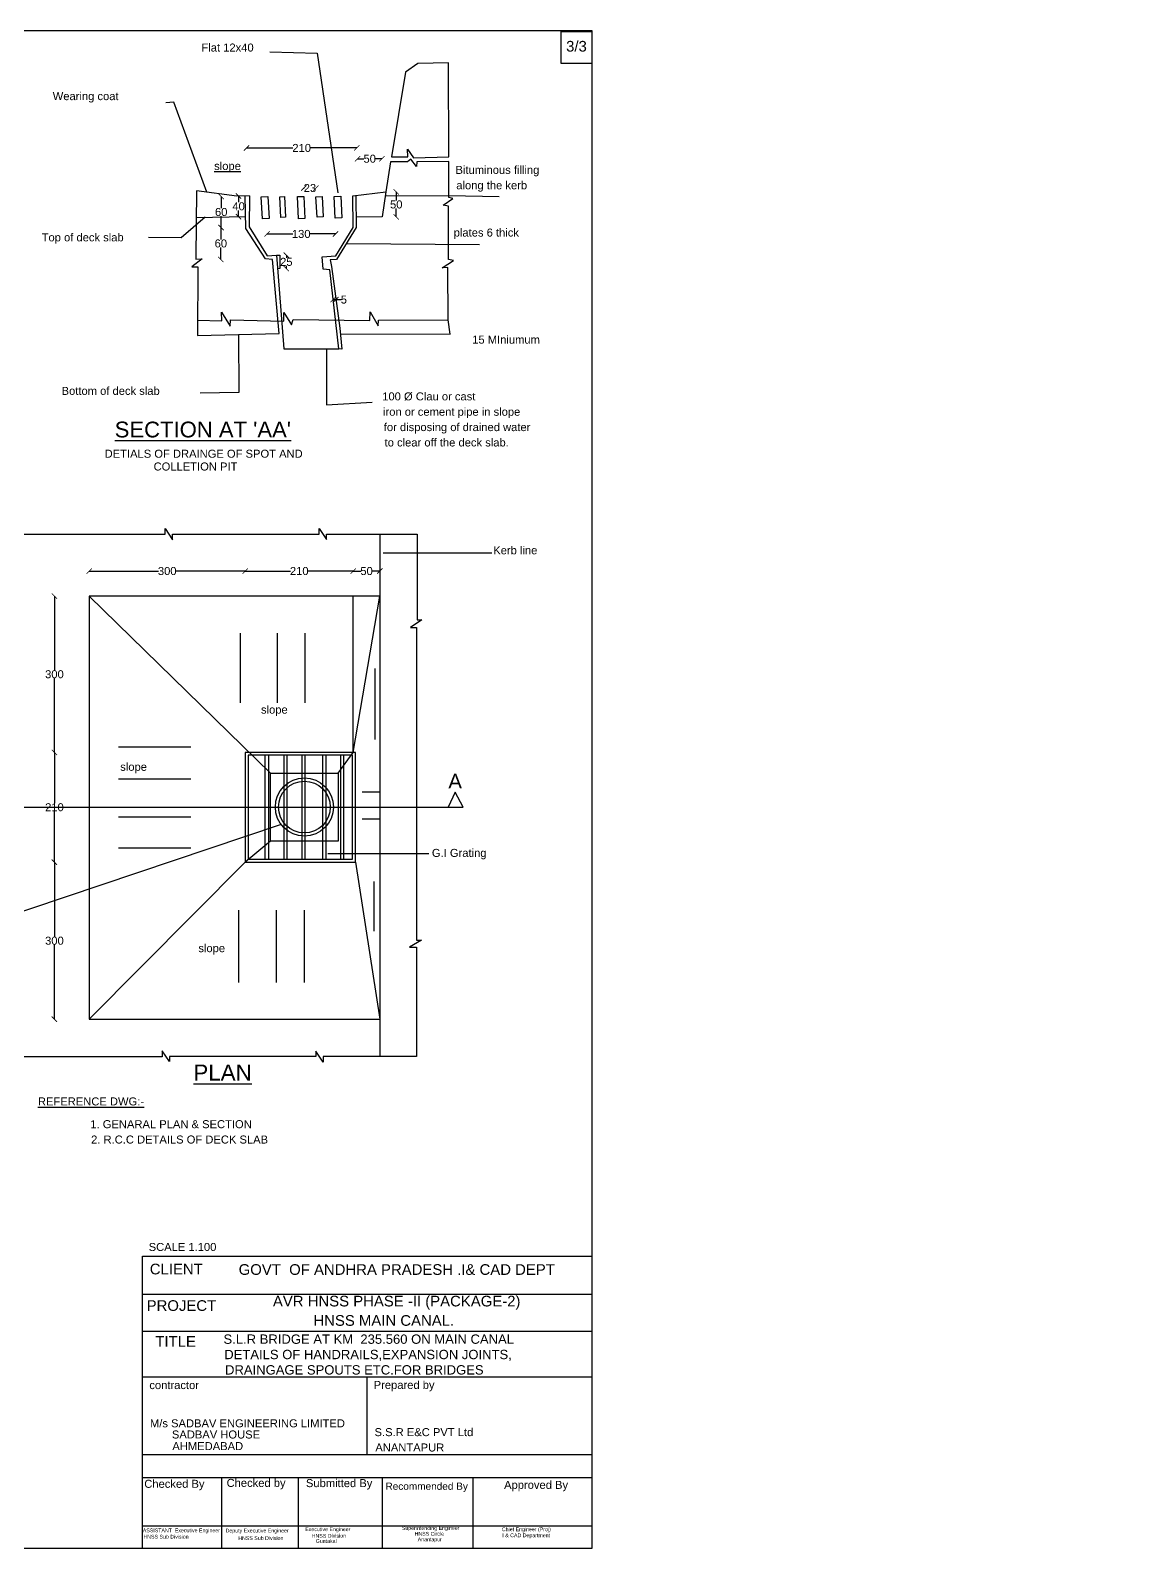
# Model space of a CAD drawing. Header units: inches. Extents: x 58228 to 94243, y -20823 to 7635.
# Drawn here: x 73703 to 94243, y -20823 to 7635 of the extents above; entities that cross this region are included whole.
import ezdxf

# ---------------------------------------------------------------- set-up
doc = ezdxf.new("R2010")
doc.units = ezdxf.units.IN
doc.header["$MEASUREMENT"] = 0
doc.layers.add('DRAWING', color=2, linetype='Continuous')
doc.layers.add('TEXT', color=1, linetype='Continuous')
doc.styles.get("Standard").update_dxf_attribs({"font": 'arial.ttf'})
doc.dimstyles.get("Standard").update_dxf_attribs({"dimtxt": 150, "dimasz": 100, "dimexe": 0.18, "dimexo": 0.0625, "dimgap": 0.09, "dimtad": 0, "dimtih": 1, "dimtoh": 1, "dimdec": 4, "dimzin": 0, "dimdsep": 46, "dimtxsty": 'Standard', "dimblk": 'ARCHTICK', "dimcen": 0.09, "dimse1": 1, "dimse2": 1, "dimadec": 0, "dimazin": 0, "dimtfac": 1, "dimtdec": 4, "dimtofl": 0, "dimtmove": 0, "dimatfit": 3, "dimldrblk": 'ARCHTICK', "dimfxl": 0, "dimtolj": 1, "dimtzin": 0, "dimarcsym": 0})

# ---------------------------------------------------------------- blocks, each defined once
blk = doc.blocks.new('_ArchTick')
at = {"color": 0, "linetype": 'ByBlock', "const_width": 0.15}
blk.add_lwpolyline([(-0.5, -0.5), (0.5, 0.5)], dxfattribs=at)
blk = doc.blocks.new('*D34')
at = {"layer": 'Defpoints', "color": 0, "transparency": 16777216}
for p in [(74155, -7957), (77733, -7957), (74808, -10900)]:
    blk.add_point(p, dxfattribs=at)
at = {"layer": 'DRAWING', "color": 0, "lineweight": -2, "transparency": 16777216}
for p, q in [((74155, -7957), (74155, -9352)), ((74155, -10900), (74155, -9505))]:
    blk.add_line(p, q, dxfattribs=at)
at = {"layer": 'DRAWING', "color": 0, "lineweight": -2, "transparency": 16777216, "xscale": 100, "yscale": 100, "zscale": 100}
for p, rotation in [((74155, -7957), 90), ((74155, -10900), 270)]:
    blk.add_blockref('_ArchTick', p, dxfattribs=dict(at, rotation=rotation))
at = {"layer": 'DRAWING', "color": 0, "transparency": 16777216, "insert": (74155, -9429), "char_height": 150, "attachment_point": 5}
blk.add_mtext('\\A1;300', dxfattribs=at)
blk = doc.blocks.new('*D35')
at = {"layer": 'Defpoints', "color": 0, "transparency": 16777216}
for p in [(74155, -5899), (77733, -5899), (77733, -7957)]:
    blk.add_point(p, dxfattribs=at)
at = {"layer": 'DRAWING', "color": 0, "lineweight": -2, "transparency": 16777216}
for p, q in [((74155, -5899), (74155, -6851)), ((74155, -7957), (74155, -7005))]:
    blk.add_line(p, q, dxfattribs=at)
at = {"layer": 'DRAWING', "color": 0, "lineweight": -2, "transparency": 16777216, "xscale": 100, "yscale": 100, "zscale": 100}
for p, rotation in [((74155, -5899), 90), ((74155, -7957), 270)]:
    blk.add_blockref('_ArchTick', p, dxfattribs=dict(at, rotation=rotation))
at = {"layer": 'DRAWING', "color": 0, "transparency": 16777216, "insert": (74155, -6928), "char_height": 150, "attachment_point": 5}
blk.add_mtext('\\A1;210', dxfattribs=at)
blk = doc.blocks.new('*D36')
at = {"layer": 'Defpoints', "color": 0, "transparency": 16777216}
for p in [(74155, -2971), (77733, -2971), (77733, -5899)]:
    blk.add_point(p, dxfattribs=at)
at = {"layer": 'DRAWING', "color": 0, "lineweight": -2, "transparency": 16777216}
for p, q in [((74155, -2971), (74155, -4358)), ((74155, -5899), (74155, -4511))]:
    blk.add_line(p, q, dxfattribs=at)
at = {"layer": 'DRAWING', "color": 0, "lineweight": -2, "transparency": 16777216, "xscale": 100, "yscale": 100, "zscale": 100}
for p, rotation in [((74155, -2971), 90), ((74155, -5899), 270)]:
    blk.add_blockref('_ArchTick', p, dxfattribs=dict(at, rotation=rotation))
at = {"layer": 'DRAWING', "color": 0, "transparency": 16777216, "insert": (74155, -4435), "char_height": 150, "attachment_point": 5}
blk.add_mtext('\\A1;300', dxfattribs=at)
blk = doc.blocks.new('*D37')
at = {"layer": 'Defpoints', "color": 0, "transparency": 16777216}
for p in [(77733, -2500), (74808, -2971), (77733, -5899)]:
    blk.add_point(p, dxfattribs=at)
at = {"layer": 'DRAWING', "color": 0, "lineweight": -2, "transparency": 16777216}
for p, q in [((74808, -2500), (76105, -2500)), ((77733, -2500), (76436, -2500))]:
    blk.add_line(p, q, dxfattribs=at)
at = {"layer": 'DRAWING', "color": 0, "lineweight": -2, "transparency": 16777216, "xscale": 100, "yscale": 100, "zscale": 100, "rotation": 180}
blk.add_blockref('_ArchTick', (74808, -2500), dxfattribs=at)
at = {"layer": 'DRAWING', "color": 0, "lineweight": -2, "transparency": 16777216, "xscale": 100, "yscale": 100, "zscale": 100}
blk.add_blockref('_ArchTick', (77733, -2500), dxfattribs=at)
at = {"layer": 'DRAWING', "color": 0, "transparency": 16777216, "insert": (76270, -2500), "char_height": 150, "attachment_point": 5}
blk.add_mtext('\\A1;300', dxfattribs=at)
blk = doc.blocks.new('*D38')
at = {"layer": 'Defpoints', "color": 0, "transparency": 16777216}
for p in [(79759, -2500), (77733, -5899), (79759, -5899)]:
    blk.add_point(p, dxfattribs=at)
at = {"layer": 'DRAWING', "color": 0, "lineweight": -2, "transparency": 16777216}
for p, q in [((77733, -2500), (78579, -2500)), ((79759, -2500), (78913, -2500))]:
    blk.add_line(p, q, dxfattribs=at)
at = {"layer": 'DRAWING', "color": 0, "lineweight": -2, "transparency": 16777216, "xscale": 100, "yscale": 100, "zscale": 100, "rotation": 180}
blk.add_blockref('_ArchTick', (77733, -2500), dxfattribs=at)
at = {"layer": 'DRAWING', "color": 0, "lineweight": -2, "transparency": 16777216, "xscale": 100, "yscale": 100, "zscale": 100}
blk.add_blockref('_ArchTick', (79759, -2500), dxfattribs=at)
at = {"layer": 'DRAWING', "color": 0, "transparency": 16777216, "insert": (78746, -2500), "char_height": 150, "attachment_point": 5}
blk.add_mtext('\\A1;210', dxfattribs=at)
blk = doc.blocks.new('*D39')
at = {"layer": 'Defpoints', "color": 0, "transparency": 16777216}
for p in [(80256, -2500), (79759, -2971), (80256, -2971)]:
    blk.add_point(p, dxfattribs=at)
at = {"layer": 'DRAWING', "color": 0, "lineweight": -2, "transparency": 16777216}
for p, q in [((79759, -2500), (79900, -2500)), ((80256, -2500), (80115, -2500))]:
    blk.add_line(p, q, dxfattribs=at)
at = {"layer": 'DRAWING', "color": 0, "lineweight": -2, "transparency": 16777216, "xscale": 100, "yscale": 100, "zscale": 100, "rotation": 180}
blk.add_blockref('_ArchTick', (79759, -2500), dxfattribs=at)
at = {"layer": 'DRAWING', "color": 0, "lineweight": -2, "transparency": 16777216, "xscale": 100, "yscale": 100, "zscale": 100}
blk.add_blockref('_ArchTick', (80256, -2500), dxfattribs=at)
at = {"layer": 'DRAWING', "color": 0, "transparency": 16777216, "insert": (80008, -2500), "char_height": 150, "attachment_point": 5}
blk.add_mtext('\\A1;50', dxfattribs=at)
blk = doc.blocks.new('*D40')
at = {"layer": 'Defpoints', "color": 0, "transparency": 16777216}
for p in [(77275, 3939), (77296, 3939), (77296, 3342)]:
    blk.add_point(p, dxfattribs=at)
at = {"layer": 'DRAWING', "color": 0, "lineweight": -2, "transparency": 16777216}
for p, q in [((77275, 3939), (77275, 3717)), ((77275, 3342), (77275, 3564))]:
    blk.add_line(p, q, dxfattribs=at)
at = {"layer": 'DRAWING', "color": 0, "lineweight": -2, "transparency": 16777216, "xscale": 100, "yscale": 100, "zscale": 100}
for p, rotation in [((77275, 3939), 90), ((77275, 3342), 270)]:
    blk.add_blockref('_ArchTick', p, dxfattribs=dict(at, rotation=rotation))
at = {"layer": 'DRAWING', "color": 0, "transparency": 16777216, "insert": (77275, 3640), "char_height": 150, "attachment_point": 5}
blk.add_mtext('\\A1;60', dxfattribs=at)
blk = doc.blocks.new('*D41')
at = {"layer": 'Defpoints', "color": 0, "transparency": 16777216}
for p in [(77275, 4519), (77282, 4519), (77275, 3939)]:
    blk.add_point(p, dxfattribs=at)
at = {"layer": 'DRAWING', "color": 0, "lineweight": -2, "transparency": 16777216}
for p, q in [((77282, 4519), (77282, 4305)), ((77282, 3939), (77282, 4152))]:
    blk.add_line(p, q, dxfattribs=at)
at = {"layer": 'DRAWING', "color": 0, "lineweight": -2, "transparency": 16777216, "xscale": 100, "yscale": 100, "zscale": 100}
for p, rotation in [((77282, 4519), 90), ((77282, 3939), 270)]:
    blk.add_blockref('_ArchTick', p, dxfattribs=dict(at, rotation=rotation))
at = {"layer": 'DRAWING', "color": 0, "transparency": 16777216, "insert": (77282, 4229), "char_height": 150, "attachment_point": 5}
blk.add_mtext('\\A1;60', dxfattribs=at)
blk = doc.blocks.new('*D42')
at = {"layer": 'Defpoints', "color": 0, "transparency": 16777216}
for p in [(77608, 4529), (77608, 4529), (77615, 4142)]:
    blk.add_point(p, dxfattribs=at)
at = {"layer": 'DRAWING', "color": 0, "lineweight": -2, "transparency": 16777216}
for p, q in [((77608, 4529), (77608, 4412)), ((77608, 4142), (77608, 4259))]:
    blk.add_line(p, q, dxfattribs=at)
at = {"layer": 'DRAWING', "color": 0, "lineweight": -2, "transparency": 16777216, "xscale": 100, "yscale": 100, "zscale": 100}
for p, rotation in [((77608, 4529), 90), ((77608, 4142), 270)]:
    blk.add_blockref('_ArchTick', p, dxfattribs=dict(at, rotation=rotation))
at = {"layer": 'DRAWING', "color": 0, "transparency": 16777216, "insert": (77608, 4336), "char_height": 150, "attachment_point": 5}
blk.add_mtext('\\A1;40', dxfattribs=at)
blk = doc.blocks.new('*D43')
at = {"layer": 'Defpoints', "color": 0, "transparency": 16777216}
for p in [(78141, 3814), (79425, 3818), (79425, 3814)]:
    blk.add_point(p, dxfattribs=at)
at = {"layer": 'DRAWING', "color": 0, "lineweight": -2, "transparency": 16777216}
for p, q in [((78141, 3818), (78625, 3818)), ((79425, 3818), (78941, 3818))]:
    blk.add_line(p, q, dxfattribs=at)
at = {"layer": 'DRAWING', "color": 0, "lineweight": -2, "transparency": 16777216, "xscale": 100, "yscale": 100, "zscale": 100, "rotation": 180}
blk.add_blockref('_ArchTick', (78141, 3818), dxfattribs=at)
at = {"layer": 'DRAWING', "color": 0, "lineweight": -2, "transparency": 16777216, "xscale": 100, "yscale": 100, "zscale": 100}
blk.add_blockref('_ArchTick', (79425, 3818), dxfattribs=at)
at = {"layer": 'DRAWING', "color": 0, "transparency": 16777216, "insert": (78783, 3818), "char_height": 150, "attachment_point": 5}
blk.add_mtext('\\A1;130', dxfattribs=at)
blk = doc.blocks.new('*D44')
at = {"layer": 'Defpoints', "color": 0, "transparency": 16777216}
for p in [(78382, 3420), (78382, 3169), (78504, 3169)]:
    blk.add_point(p, dxfattribs=at)
at = {"layer": 'DRAWING', "color": 0, "lineweight": -2, "transparency": 16777216}
for p, q in [((78504, 3420), (78504, 3371)), ((78504, 3169), (78504, 3218))]:
    blk.add_line(p, q, dxfattribs=at)
at = {"layer": 'DRAWING', "color": 0, "lineweight": -2, "transparency": 16777216, "xscale": 100, "yscale": 100, "zscale": 100}
for p, rotation in [((78504, 3420), 90), ((78504, 3169), 270)]:
    blk.add_blockref('_ArchTick', p, dxfattribs=dict(at, rotation=rotation))
at = {"layer": 'DRAWING', "color": 0, "transparency": 16777216, "insert": (78504, 3295), "char_height": 150, "attachment_point": 5}
blk.add_mtext('\\A1;25', dxfattribs=at)
blk = doc.blocks.new('*D45')
at = {"layer": 'Defpoints', "color": 0, "transparency": 16777216}
for p in [(79381, 2606), (79433, 2613), (79433, 2588)]:
    blk.add_point(p, dxfattribs=at)
at = {"layer": 'DRAWING', "color": 0, "lineweight": -2, "transparency": 16777216}
for p, q in [((79381, 2588), (79433, 2588)), ((79433, 2588), (79533, 2588))]:
    blk.add_line(p, q, dxfattribs=at)
at = {"layer": 'DRAWING', "color": 0, "lineweight": -2, "transparency": 16777216, "xscale": 100, "yscale": 100, "zscale": 100, "rotation": 180}
blk.add_blockref('_ArchTick', (79381, 2588), dxfattribs=at)
at = {"layer": 'DRAWING', "color": 0, "lineweight": -2, "transparency": 16777216, "xscale": 100, "yscale": 100, "zscale": 100}
blk.add_blockref('_ArchTick', (79433, 2588), dxfattribs=at)
at = {"layer": 'DRAWING', "color": 0, "transparency": 16777216, "insert": (79583, 2588), "char_height": 150, "attachment_point": 5}
blk.add_mtext('\\A1;5', dxfattribs=at)
blk = doc.blocks.new('*D46')
at = {"layer": 'Defpoints', "color": 0, "transparency": 16777216}
for p in [(80372, 4605), (80565, 4605), (80302, 4137)]:
    blk.add_point(p, dxfattribs=at)
at = {"layer": 'DRAWING', "color": 0, "lineweight": -2, "transparency": 16777216}
for p, q in [((80565, 4605), (80565, 4448)), ((80565, 4137), (80565, 4294))]:
    blk.add_line(p, q, dxfattribs=at)
at = {"layer": 'DRAWING', "color": 0, "lineweight": -2, "transparency": 16777216, "xscale": 100, "yscale": 100, "zscale": 100}
for p, rotation in [((80565, 4605), 90), ((80565, 4137), 270)]:
    blk.add_blockref('_ArchTick', p, dxfattribs=dict(at, rotation=rotation))
at = {"layer": 'DRAWING', "color": 0, "transparency": 16777216, "insert": (80565, 4371), "char_height": 150, "attachment_point": 5}
blk.add_mtext('\\A1;50', dxfattribs=at)
blk = doc.blocks.new('*D47')
at = {"layer": 'Defpoints', "color": 0, "transparency": 16777216}
for p in [(79060, 4679), (78831, 4524), (79060, 4524)]:
    blk.add_point(p, dxfattribs=at)
at = {"layer": 'DRAWING', "color": 0, "lineweight": -2, "transparency": 16777216}
for p, q in [((78831, 4679), (78837, 4679)), ((79060, 4679), (79055, 4679))]:
    blk.add_line(p, q, dxfattribs=at)
at = {"layer": 'DRAWING', "color": 0, "lineweight": -2, "transparency": 16777216, "xscale": 100, "yscale": 100, "zscale": 100, "rotation": 180}
blk.add_blockref('_ArchTick', (78831, 4679), dxfattribs=at)
at = {"layer": 'DRAWING', "color": 0, "lineweight": -2, "transparency": 16777216, "xscale": 100, "yscale": 100, "zscale": 100}
blk.add_blockref('_ArchTick', (79060, 4679), dxfattribs=at)
at = {"layer": 'DRAWING', "color": 0, "transparency": 16777216, "insert": (78946, 4679), "char_height": 150, "attachment_point": 5}
blk.add_mtext('\\A1;23', dxfattribs=at)
blk = doc.blocks.new('*D48')
at = {"layer": 'Defpoints', "color": 0, "transparency": 16777216}
for p in [(77758, 5435), (79824, 5435), (79824, 5430)]:
    blk.add_point(p, dxfattribs=at)
at = {"layer": 'DRAWING', "color": 0, "lineweight": -2, "transparency": 16777216}
for p, q in [((77758, 5430), (78624, 5430)), ((79824, 5430), (78958, 5430))]:
    blk.add_line(p, q, dxfattribs=at)
at = {"layer": 'DRAWING', "color": 0, "lineweight": -2, "transparency": 16777216, "xscale": 100, "yscale": 100, "zscale": 100, "rotation": 180}
blk.add_blockref('_ArchTick', (77758, 5430), dxfattribs=at)
at = {"layer": 'DRAWING', "color": 0, "lineweight": -2, "transparency": 16777216, "xscale": 100, "yscale": 100, "zscale": 100}
blk.add_blockref('_ArchTick', (79824, 5430), dxfattribs=at)
at = {"layer": 'DRAWING', "color": 0, "transparency": 16777216, "insert": (78791, 5430), "char_height": 150, "attachment_point": 5}
blk.add_mtext('\\A1;210', dxfattribs=at)
blk = doc.blocks.new('*D49')
at = {"layer": 'Defpoints', "color": 0, "transparency": 16777216}
for p in [(79839, 5223), (80296, 5228), (80296, 5223)]:
    blk.add_point(p, dxfattribs=at)
at = {"layer": 'DRAWING', "color": 0, "lineweight": -2, "transparency": 16777216}
for p, q in [((79839, 5228), (79960, 5228)), ((80296, 5228), (80175, 5228))]:
    blk.add_line(p, q, dxfattribs=at)
at = {"layer": 'DRAWING', "color": 0, "lineweight": -2, "transparency": 16777216, "xscale": 100, "yscale": 100, "zscale": 100, "rotation": 180}
blk.add_blockref('_ArchTick', (79839, 5228), dxfattribs=at)
at = {"layer": 'DRAWING', "color": 0, "lineweight": -2, "transparency": 16777216, "xscale": 100, "yscale": 100, "zscale": 100}
blk.add_blockref('_ArchTick', (80296, 5228), dxfattribs=at)
at = {"layer": 'DRAWING', "color": 0, "transparency": 16777216, "insert": (80067, 5228), "char_height": 150, "attachment_point": 5}
blk.add_mtext('\\A1;50', dxfattribs=at)

msp = doc.modelspace()

# ---------------------------------------------------------------- linework, layer by layer
at = {"layer": 'DRAWING', "color": 0}
for points in [[(58227.72185, 7634.59362), (84235.53717, 7634.59362), (84235.53717, -20823.14614), (58227.72185, -20823.14614)], [(83656.86013, 7612.41331), (84231.14494, 7612.41331), (84231.14494, 7012.00128), (83656.86013, 7012.00128)], [(78180.52962, 4110.33986), (78054.10318, 4103.88162), (78033.01931, 4516.61889), (78159.44575, 4523.07713)], [(78487.73737, 4134.47818), (78399.23876, 4129.9574), (78379.66088, 4513.2134), (78468.15949, 4517.73417)], [(78852.31157, 4110.87575), (78734.31349, 4104.84805), (78713.22962, 4517.58532), (78831.2277, 4523.61302)], [(79197.23201, 4141.16312), (79079.23393, 4135.13541), (79059.87119, 4514.17983), (79177.86927, 4520.20753)], [(79544.73414, 4120.91125), (79418.3077, 4114.453), (79397.65411, 4518.76703), (79524.08055, 4525.22528)], [(79802.49004, -5898.50953), (77732.59992, -5898.50953), (77732.59992, -7957.17297), (79802.49004, -7957.17297)], [(79747.5068, -5953.49278), (77787.58317, -5953.49278), (77787.58317, -7902.18973), (79747.5068, -7902.18973)], [(78208.49194, -6287.15327), (79475.36999, -6287.15327), (79475.36999, -7559.99674), (78208.49194, -7559.99674)], [(84235.53717, -20823.14614), (75804.6745, -20823.14614), (75804.6745, -15343.09577), (84235.53717, -15343.09577)]]:
    msp.add_lwpolyline(points, close=True, dxfattribs=at)
for points in [[(78191.63502, 7229.77733), (79078.82454, 7206.39929), (79470.06771, 4590.02768)], [(80474.82185, 5261.83239), (80782.5648, 5261.26023), (80775.19759, 5405.48065), (80888.22609, 5247.3103), (81551.25838, 5263.39406), (81547.48785, 7025.56607), (80969.03319, 7012.67166), (80735.65455, 6850.85671), (80474.82185, 5261.83239)], [(77014.65731, 4600.2928), (76392.30264, 6286.22441), (76246.71142, 6278.78716)], [(76839.78463, 2201.60369), (77292.69233, 2190.63057), (77290.90953, 2352.184), (77453.05359, 2091.05933), (77455.61795, 2209.72965), (78456.75533, 2181.73), (78459.29469, 2344.81206), (78598.86457, 2112.94491), (78628.84249, 2217.67949), (80068.8462, 2193.51361), (80076.80685, 2356.87261), (80226.03009, 2095.62402), (80231.4753, 2201.8212), (81538.2631, 2208.82676), (81534.62422, 3189.85182), (81423.55587, 3184.17811), (81637.12333, 3321.35813), (81541.83378, 3342.17264), (81544.76773, 4336.38845), (81445.26297, 4355.91695), (81628.12991, 4484.52942), (81549.69832, 4499.45484), (81548.49637, 5178.71662), (80952.2975, 5167.34615), (80942.38784, 5080.95687), (80837.35622, 5221.11553), (80775.62428, 5167.86368), (80455.73209, 5168.22202), (80372.08522, 4605.09652), (80302.49767, 4136.62079), (79813.27456, 4132.26332)], [(77815.79128, 4533.04373), (77577.22911, 4528.81166), (76818.16034, 4625.25998), (76808.32787, 3383.09823), (76808.04209, 3346.9956), (76924.32448, 3352.0827), (76731.17625, 3205.00665), (76842.22754, 3201.88402), (76839.08221, 1913.99167), (78371.95369, 1951.8125), (78247.0382, 3339.84182), (78112.9847, 3353.78407), (77741.09798, 3920.37971), (77730.25631, 4531.52635)], [(77815.79128, 4533.04373), (77806.43751, 3954.44322), (78146.97761, 3410.89404), (78321.44773, 3419.80651), (78453.79975, 1666.13387), (79488.35103, 1666.97201), (79319.73397, 3147.85119), (79196.93304, 3155.55883), (79178.02525, 3388.76983), (79428.82257, 3408.57171), (79755.68235, 3937.48649), (79753.13658, 4535.03173), (80372.08522, 4605.09652)], [(79809.63017, 4541.42679), (79814.98244, 3940.51572), (79443.57361, 3337.84852), (79324.42063, 3335.77242), (79353.3495, 3208.06857), (79507.82608, 2053.33652)], [(80361.57821, 4534.36145), (81549.63283, 4536.46371), (82495.40777, 4523.26769)], [(76978.67261, 4130.91404), (76532.58447, 3748.30856), (75920.60142, 3749.66182)], [(76814.22419, 4127.99675), (77737.12444, 4144.3689)], [(78321.44773, 3419.80651), (78381.50874, 3419.80651), (78381.50874, 3169.27117), (78340.58904, 3166.1829)], [(79629.27803, 3639.18212), (82125.2915, 3617.86476)], [(79507.82608, 2053.33652), (79544.77289, 1661.78302), (79488.35103, 1666.97201)], [(79517.89698, 1946.60752), (81577.46819, 1942.85625), (81538.2631, 2208.82676)], [(77605.51795, 1932.90208), (77610.52067, 843.93682), (76885.99904, 837.53447)], [(79259.34434, 1666.78648), (79257.13783, 617.03007), (80112.21334, 665.81133)], [(73555.06251, -1806.76956), (76229.36609, -1806.76956), (76229.36609, -1699.55794), (76366.96716, -1912.17784), (76366.96716, -1807.70077), (79116.86479, -1807.70077), (79116.86479, -1704.95909), (79254.46586, -1910.24714), (79254.46586, -1809.43605), (80956.5064, -1809.43605), (80956.5064, -3415.32576), (81046.80338, -3415.32576), (80832.5384, -3555.62207), (80944.01413, -3555.62207), (80944.01413, -9416.33603), (81036.37564, -9416.33603), (80811.3398, -9550.86723), (80944.01413, -9550.86723), (80944.01413, -11601.59893), (79192.29442, -11601.59893), (79192.29442, -11707.38089), (79059.58436, -11499.7648), (79059.58436, -11597.08481), (76313.75516, -11597.08481), (76313.75516, -11693.02582), (76174.20181, -11494.14705), (76174.20181, -11606.91333), (73532.26031, -11606.91333)], [(80256.48929, -1809.43605), (80256.48929, -11601.59893)], [(80316.52737, -2155.88616), (82360.05889, -2155.88616)], [(80256.48929, -2970.89256), (74807.54632, -2970.89256), (74807.54632, -10899.88837), (80256.48929, -10899.88837)], [(78208.49194, -6287.15327), (74807.54632, -2970.89256)], [(79475.36999, -6287.15327), (79758.90967, -5898.50953), (80256.48929, -2970.89256)], [(79758.90967, -5898.50953), (79758.90967, -2970.89256)], [(77643.24996, -4967.70716), (77643.24996, -3667.01141)], [(78337.39754, -4967.70716), (78337.39754, -3667.01141)], [(78859.2564, -4967.70716), (78859.2564, -3667.01141)], [(80167.16447, -5657.62003), (80167.16447, -4328.26881)], [(75356.14157, -5794.33225), (76712.71773, -5794.33225)], [(78098.08608, -5953.49278), (78098.08608, -7902.18973)], [(78166.65761, -5953.49278), (78166.65761, -7902.18973)], [(78459.53478, -5953.49278), (78459.53478, -7902.18973)], [(78513.6893, -5953.49278), (78513.6893, -7902.18973)], [(78794.40938, -5953.49278), (78794.40938, -7902.18973)], [(78850.18127, -5953.49278), (78850.18127, -7902.18973)], [(79183.9508, -5953.49278), (79183.9508, -7902.18973)], [(79243.63146, -5953.49278), (79243.63146, -7902.18973)], [(79521.03581, -5953.49278), (79521.03581, -7902.18973)], [(79572.98019, -5953.49278), (79572.98019, -7902.18973)], [(75356.14157, -6396.67942), (76712.71773, -6396.67942)], [(72689.37279, -6922.96702), (81821.49902, -6922.96702), (81667.23427, -6641.74934), (81535.72961, -6922.96702)], [(80256.48929, -6645.15746), (79927.04472, -6645.15746)], [(75356.14157, -7106.69065), (76712.71773, -7106.69065)], [(78407.04569, -7250.63606), (73010.5251, -9064.94951), (72326.69168, -9064.94951)], [(80256.48929, -7148.76555), (79928.16621, -7148.76555)], [(78208.49194, -7559.99674), (77732.59992, -7957.17297), (74807.54632, -10899.88837)], [(75356.14157, -7684.75085), (76712.71773, -7684.75085)], [(79281.48342, -7793.85774), (81174.26952, -7793.85774)], [(79802.49004, -7957.17297), (80256.48929, -10899.88837)], [(80142.94162, -8315.87806), (80142.94162, -9246.94575)], [(77607.60046, -8853.51285), (77607.60046, -10209.08479)], [(78311.58195, -8853.51285), (78311.58195, -10209.08479)], [(78839.56794, -8853.51285), (78839.56794, -10209.08479)], [(75804.6745, -16052.83682), (84235.53717, -16052.83682)], [(75804.6745, -16747.09626), (84235.53717, -16747.09626)], [(75804.6745, -17600.14936), (84235.53717, -17600.14936)], [(80020.10584, -19059.27158), (80020.10584, -17600.14936)], [(75804.6745, -19059.27158), (84235.53717, -19059.27158)], [(75804.6745, -19487.6557), (84235.53717, -19487.6557)], [(77291.82684, -20823.14614), (77291.82684, -19487.6557)], [(78729.05696, -20823.14614), (78729.05696, -19487.6557)], [(80305.37394, -20823.14614), (80305.37394, -19487.6557)], [(82007.5315, -20823.14614), (82007.5315, -19487.6557)], [(75804.6745, -20396.47), (84235.53717, -20396.47)]]:
    msp.add_lwpolyline(points, dxfattribs=at)
for radius in [545.04811, 485.35496]:
    msp.add_circle((78842.6033, -6922.96702), radius, dxfattribs=at)

# ---------------------------------------------------------------- texts
at = {"layer": 'TEXT', "color": 0}
for s, height, p in [('3/3', 200, (83750.60912, 7237.12423)), ('Flat 12x40', 150, (76912.21679, 7237.50337)), ('Wearing coat ', 150, (74123.30065, 6326.93548)), ('%%Uslope', 150, (77150.2293, 5018.01528)), ('Bituminous filling ', 150, (81675.96625, 4944.38071)), ('along the kerb', 150, (81690.6725, 4656.49152)), ('Top of deck slab ', 150, (73915.7761, 3679.8776)), ('plates 6 thick ', 150, (81642.49381, 3769.75895)), ('15 MIniumum', 150, (81989.56038, 1762.89503)), ('Bottom of deck slab', 150, (74289.62056, 802.36297)), ('100 Ø Clau or cast ', 150, (80302.16319, 699.13655)), ('iron or cement pipe in slope ', 150, (80316.86944, 411.24735)), ("%%USECTION AT 'AA'", 296.120123, (75285.04935, 5.01982)), ('for disposing of drained water ', 150, (80331.5757, 123.35816)), ('DETIALS OF DRAINGE OF SPOT AND ', 150, (75096.44743, -375.58611)), ('to clear off the deck slab.', 150, (80346.28195, -164.53104)), ('               COLLETION PIT', 150, (75141.4065, -615.11687)), ('Kerb line', 150, (82383.98778, -2185.29315)), ('slope', 150, (78028.49288, -5171.89945)), ('slope', 150, (75388.92249, -6243.65279)), ('A', 274.43374, (81541.44323, -6574.68082)), ('G.I Grating', 150, (81233.05793, -7857.67365)), ('slope', 150, (76854.17014, -9643.29219)), ('%%UPLAN', 300, (76760.15598, -12049.1091)), ('%%UREFERENCE DWG:-', 150, (73845.57231, -12515.64225)), ('1. GENARAL PLAN & SECTION ', 150, (74828.03778, -12942.28786)), ('2. R.C.C DETAILS OF DECK SLAB', 150, (74842.74403, -13230.17706)), ('SCALE 1.100', 150, (75922.17778, -15243.72504)), ('CLIENT ', 200, (75943.30328, -15682.85877)), ('GOVT  OF ANDHRA PRADESH .I& CAD DEPT', 200, (77609.6119, -15691.66274)), ('PROJECT', 200, (75884.51424, -16367.13572)), ('AVR HNSS PHASE -II (PACKAGE-2)', 200, (78252.22884, -16283.36817)), ('HNSS MAIN CANAL.', 200, (79011.35786, -16646.77989)), ('TITLE ', 200, (76046.86986, -17039.89924)), ('S.L.R BRIDGE AT KM  235.560 ON MAIN CANAL', 175, (77325.02688, -16984.03143)), ('DETAILS OF HANDRAILS,EXPANSION JOINTS,', 175, (77339.73313, -17271.92063)), ('DRAINGAGE SPOUTS ETC.FOR BRIDGES', 175, (77354.43939, -17559.80983)), ('contractor', 150, (75934.67014, -17832.78278)), ('Prepared by', 150, (80141.80363, -17829.73332)), ('M/s SADBAV ENGINEERING LIMITED', 150, (75946.79611, -18549.00587)), ('SADBAV HOUSE', 150, (76357.74263, -18758.73283)), ('S.S.R E&C PVT Ltd', 150, (80158.09004, -18714.58964)), ('AHMEDABAD', 150, (76366.43426, -18976.67347)), ('ANANTAPUR', 150, (80172.7963, -19002.47884)), ('Checked By', 150, (75839.86831, -19683.08274)), ('Checked by', 150, (77383.10387, -19666.24982)), ('Submitted By', 150, (78871.11579, -19670.07087)), ('Recommended By', 134.5871686, (80362.65852, -19720.48341)), ('Approved By', 150, (82587.2442, -19703.26628)), ('ASSISTANT  Executive Engineer', 70.3307455, (75812.34826, -20516.07294)), ('Deputy Executive Engineer', 70.3307455, (77364.70525, -20519.99077)), (' Executive Engineer', 70.3307455, (78831.70689, -20495.45629)), ('Superintending Engineer ', 70.3307455, (80670.54967, -20471.97713)), ('Chief Engineer (Proj)', 70.3307455, (82546.42411, -20496.01906)), ('HNSS Sub Division', 70.3307455, (75824.65981, -20634.1646)), ('HNSS Sub Division', 70.3307455, (77602.54679, -20661.28278)), ('HNSS Division', 70.3307455, (78980.36988, -20617.91599)), ('Guntakal', 70.330746, (79054.55235, -20714.58053)), ('HNSS Circle', 70.3307455, (80908.93131, -20579.29519)), ('Anantapur', 70.330746, (80967.09638, -20684.84382)), ('I & CAD Department', 70.3307455, (82554.34712, -20609.14369))]:
    msp.add_text(s, height=height, dxfattribs=at).set_placement(p)
at = {"layer": 'TEXT', "color": 0, "rotation": 2.924300667}
for s, insert, char_height, width, attachment_point in [('         Sd/-\\PCONTRACTOR', (94226.03849, -16551.32392), 0.3609484, 5.373782, 4), ('Engineer', (94241.13447, -16550.39615), 0.3, 1.7327149, 1)]:
    msp.add_mtext(s, dxfattribs=dict(at, insert=insert, char_height=char_height, width=width, attachment_point=attachment_point))

# ---------------------------------------------------------------- dimensions: what is measured, and where the dimension line sits
at = {"layer": 'DRAWING', "color": 0}
for base, p1, p2, text, picture, middle in [((79824.11648, 5429.74907), (77757.53204, 5434.56168), (79824.11648, 5434.56168), '210', '*D48', (78790.82426, 5429.74907)), ((79060.38682, 4678.91026), (78831.2277, 4523.61302), (79060.38682, 4523.61302), '23', '*D47', (78945.80726, 4678.91026)), ((79425.18885, 3817.73344), (78140.78695, 3814.32976), (79425.18885, 3814.32976), '130', '*D43', (78782.9879, 3817.73344)), ((79432.9534, 2587.54153), (79381.41645, 2606.12487), (79432.9534, 2613.01933), '5', '*D45', (79582.77055, 2587.54153)), ((77732.59992, -2500.20646), (74807.54632, -2970.89256), (77732.59992, -5898.50953), '300', '*D37', (76270.07312, -2500.20646)), ((79758.90967, -2500.20646), (77732.59992, -5898.50953), (79758.90967, -5898.50953), '210', '*D38', (78745.7548, -2500.20646)), ((80256.48929, -2500.20646), (79758.90967, -2970.89256), (80256.48929, -2970.89256), '50', '*D39', (80007.69948, -2500.20646))]:
    dim = msp.add_linear_dim(base=base, p1=p1, p2=p2, text=text, dimstyle='Standard', dxfattribs=at)
    dim.commit()
    dim.dimension.update_dxf_attribs({"geometry": picture, "text_midpoint": middle})
dim = msp.add_linear_dim(base=(80296.2035, 5228.20241), p1=(79838.56817, 5222.80666), p2=(80296.2035, 5222.80666), text='50', dimstyle='Standard', dxfattribs=at)
dim.commit()
dim.dimension.update_dxf_attribs({"geometry": '*D49', "text_midpoint": (80067.38584, 5228.20241), "dimtype": 160})
for base, p1, p2, text, picture, middle in [((77281.95852, 4518.78167), (77275.11656, 3938.66146), (77275.11656, 4518.78167), '60', '*D41', (77281.95852, 4228.72157)), ((77608.37969, 4529.36427), (77615.24782, 4142.20682), (77608.37969, 4529.36427), '40', '*D42', (77608.37969, 4335.78554)), ((80564.63412, 4605.09652), (80302.49767, 4136.62079), (80372.08522, 4605.09652), '50', '*D46', (80564.63412, 4370.85866)), ((77275.11656, 3938.66146), (77295.58418, 3342.26401), (77295.58418, 3938.66146), '60', '*D40', (77275.11656, 3640.46274)), ((78504.10956, 3169.27117), (78381.50874, 3419.80651), (78381.50874, 3169.27117), '25', '*D44', (78504.10956, 3294.53884)), ((74155.40516, -2970.89256), (77732.59992, -5898.50953), (77732.59992, -2970.89256), '300', '*D36', (74155.40516, -4434.70105)), ((74155.40516, -5898.50953), (77732.59992, -7957.17297), (77732.59992, -5898.50953), '210', '*D35', (74155.40516, -6927.84125)), ((74155.40516, -7957.17297), (74807.54632, -10899.88837), (77732.59992, -7957.17297), '300', '*D34', (74155.40516, -9428.53067))]:
    dim = msp.add_linear_dim(base=base, p1=p1, p2=p2, angle=90, text=text, dimstyle='Standard', dxfattribs=at)
    dim.commit()
    dim.dimension.update_dxf_attribs({"geometry": picture, "text_midpoint": middle})

doc.saveas('drawing.dxf')
